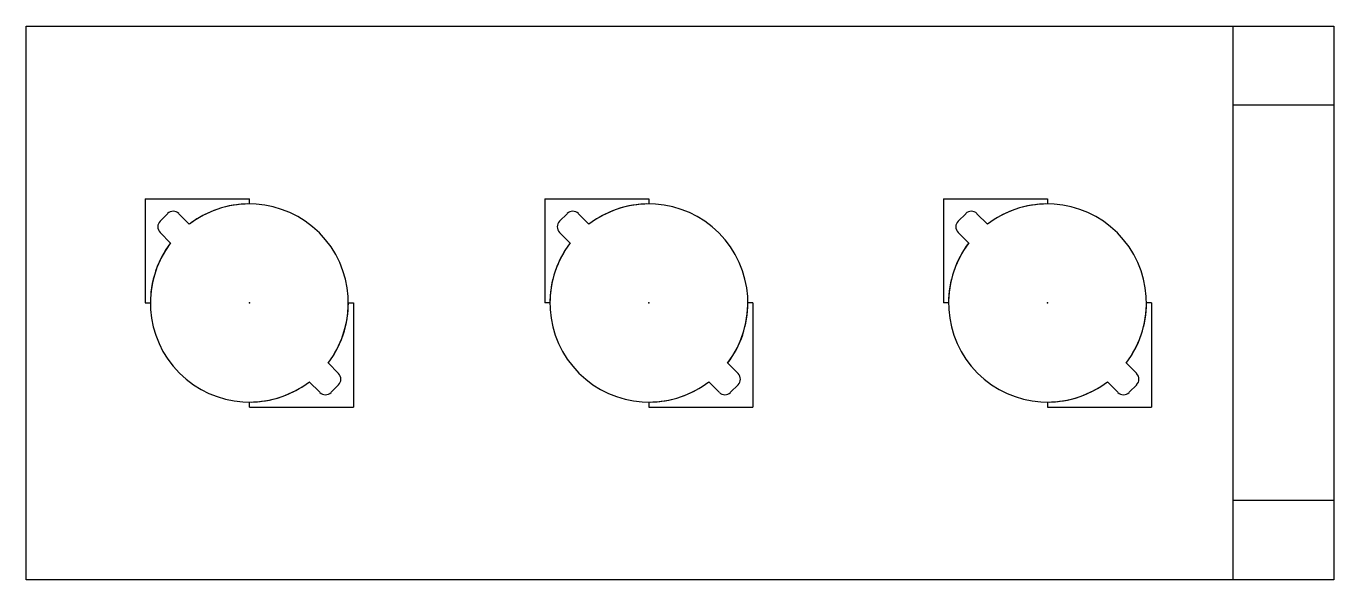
# Model space of a CAD drawing. Extents: x -6.5 to 6.5, y -2.8 to 2.8.
import ezdxf

# ---------------------------------------------------------------- set-up
doc = ezdxf.new("R2010")
doc.units = 0
doc.header["$PDSIZE"] = -1
doc.layers.get('0').update_dxf_attribs({"linetype": 'CONTINUOUS'})

msp = doc.modelspace()

# ---------------------------------------------------------------- linework, layer by layer
at = {"color": 7, "linetype": 'CONTINUOUS'}
for p, q in [((-6.5, 2.75), (6.5, 2.75)), ((-6.5, -2.75), (-6.5, 2.75)), ((5.5, -2.75), (5.5, 2.75)), ((6.5, 2.75), (6.5, -2.75)), ((5.5, 1.967), (6.5, 1.967)), ((-5.316, 1.034), (-4.281, 1.034)), ((-5.316, 1.034), (-5.316, 0)), ((-4.281, 0.984), (-4.281, 1.034)), ((-1.344, 1.034), (-0.309, 1.034)), ((-1.344, 1.034), (-1.344, 0)), ((-0.309, 1.034), (-0.309, 0.984)), ((2.618, 1.034), (3.653, 1.034)), ((2.618, 1.034), (2.618, 0)), ((3.653, 1.034), (3.653, 0.984)), ((-5.094, 0.887), (-5.169, 0.812)), ((-5.094, 0.887), (-5.169, 0.812)), ((-4.878, 0.783), (-4.982, 0.887)), ((-4.878, 0.783), (-4.982, 0.887)), ((-1.122, 0.887), (-1.197, 0.812)), ((-1.122, 0.887), (-1.197, 0.812)), ((-0.906, 0.783), (-1.01, 0.887)), ((-0.906, 0.783), (-1.01, 0.887)), ((2.84, 0.887), (2.765, 0.812)), ((2.84, 0.887), (2.765, 0.812)), ((3.056, 0.783), (2.952, 0.887)), ((3.056, 0.783), (2.952, 0.887)), ((-5.169, 0.701), (-5.064, 0.596)), ((-5.169, 0.701), (-5.064, 0.596)), ((-1.197, 0.701), (-1.092, 0.596)), ((-1.197, 0.701), (-1.092, 0.596)), ((2.765, 0.701), (2.87, 0.596)), ((2.765, 0.701), (2.87, 0.596)), ((-5.316, 0), (-5.266, 0)), ((-3.297, 0), (-3.247, 0)), ((-3.247, 0), (-3.247, -1.034)), ((-1.294, 0), (-1.344, 0)), ((0.725, 0), (0.675, 0)), ((0.725, 0), (0.725, -1.034)), ((2.668, 0), (2.618, 0)), ((4.687, 0), (4.637, 0)), ((4.687, 0), (4.687, -1.034)), ((-3.394, -0.701), (-3.499, -0.596)), ((-3.394, -0.701), (-3.499, -0.596)), ((0.578, -0.701), (0.473, -0.596)), ((0.578, -0.701), (0.473, -0.596)), ((4.54, -0.701), (4.435, -0.596)), ((4.54, -0.701), (4.435, -0.596)), ((-3.685, -0.783), (-3.581, -0.887)), ((-3.685, -0.783), (-3.581, -0.887)), ((-3.469, -0.887), (-3.394, -0.812)), ((-3.469, -0.887), (-3.394, -0.812)), ((0.287, -0.783), (0.391, -0.887)), ((0.287, -0.783), (0.391, -0.887)), ((0.503, -0.887), (0.578, -0.812)), ((0.503, -0.887), (0.578, -0.812)), ((4.249, -0.783), (4.353, -0.887)), ((4.249, -0.783), (4.353, -0.887)), ((4.465, -0.887), (4.54, -0.812)), ((4.465, -0.887), (4.54, -0.812)), ((-4.281, -1.034), (-4.281, -0.984)), ((-4.281, -1.034), (-3.247, -1.034)), ((-0.309, -0.984), (-0.309, -1.034)), ((-0.309, -1.034), (0.725, -1.034)), ((3.653, -0.984), (3.653, -1.034)), ((3.653, -1.034), (4.687, -1.034)), ((5.5, -1.959), (6.5, -1.959)), ((6.5, -2.75), (-6.5, -2.75))]:
    msp.add_line(p, q, dxfattribs=at)
for centre, radius, start, end in [((-5.038, 0.832), 0.0787, 45, 135), ((-5.038, 0.832), 0.0787, 45, 135), ((-4.281, 0), 0.984, 90, 127.2992), ((-4.281, 0), 0.984, 322.7008, 127.2992), ((-1.066, 0.832), 0.0787, 45, 135), ((-1.066, 0.832), 0.0787, 45, 135), ((-0.309, 0), 0.984, 90, 127.2992), ((-0.309, 0), 0.984, 322.7008, 127.2992), ((2.896, 0.832), 0.0787, 45, 135), ((2.896, 0.832), 0.0787, 45, 135), ((3.653, 0), 0.984, 90, 127.2992), ((3.653, 0), 0.984, 322.7008, 127.2992), ((-5.113, 0.757), 0.0787, 135, 225), ((-5.113, 0.757), 0.0787, 135, 225), ((-1.141, 0.757), 0.0787, 135, 225), ((-1.141, 0.757), 0.0787, 135, 225), ((2.821, 0.757), 0.0787, 135, 225), ((2.821, 0.757), 0.0787, 135, 225), ((-4.281, 0), 0.984, 142.7008, 180), ((-4.281, 0), 0.984, 142.7008, 307.2992), ((-0.309, 0), 0.984, 142.7008, 180), ((-0.309, 0), 0.984, 142.7008, 307.2992), ((3.653, 0), 0.984, 142.7008, 180), ((3.653, 0), 0.984, 142.7008, 307.2992), ((-4.281, 0), 0.984, 322.7008, 0), ((-0.309, 0), 0.984, 322.7008, 0), ((3.653, 0), 0.984, 322.7008, 0), ((-3.45, -0.757), 0.0787, 315, 45), ((-3.45, -0.757), 0.0787, 315, 45), ((0.522, -0.757), 0.0787, 315, 45), ((0.522, -0.757), 0.0787, 315, 45), ((4.484, -0.757), 0.0787, 315, 45), ((4.484, -0.757), 0.0787, 315, 45), ((-4.281, 0), 0.984, 270, 307.2992), ((-3.525, -0.832), 0.0787, 225, 315), ((-3.525, -0.832), 0.0787, 225, 315), ((-0.309, 0), 0.984, 270, 307.2992), ((0.447, -0.832), 0.0787, 225, 315), ((0.447, -0.832), 0.0787, 225, 315), ((3.653, 0), 0.984, 270, 307.2992), ((4.409, -0.832), 0.0787, 225, 315), ((4.409, -0.832), 0.0787, 225, 315)]:
    msp.add_arc(centre, radius, start, end, dxfattribs=at)
for p in [(-4.281, 0), (-0.309, 0), (-0.309, 0), (3.653, 0), (3.653, 0)]:
    msp.add_point(p, dxfattribs=at)

doc.saveas('drawing.dxf')
